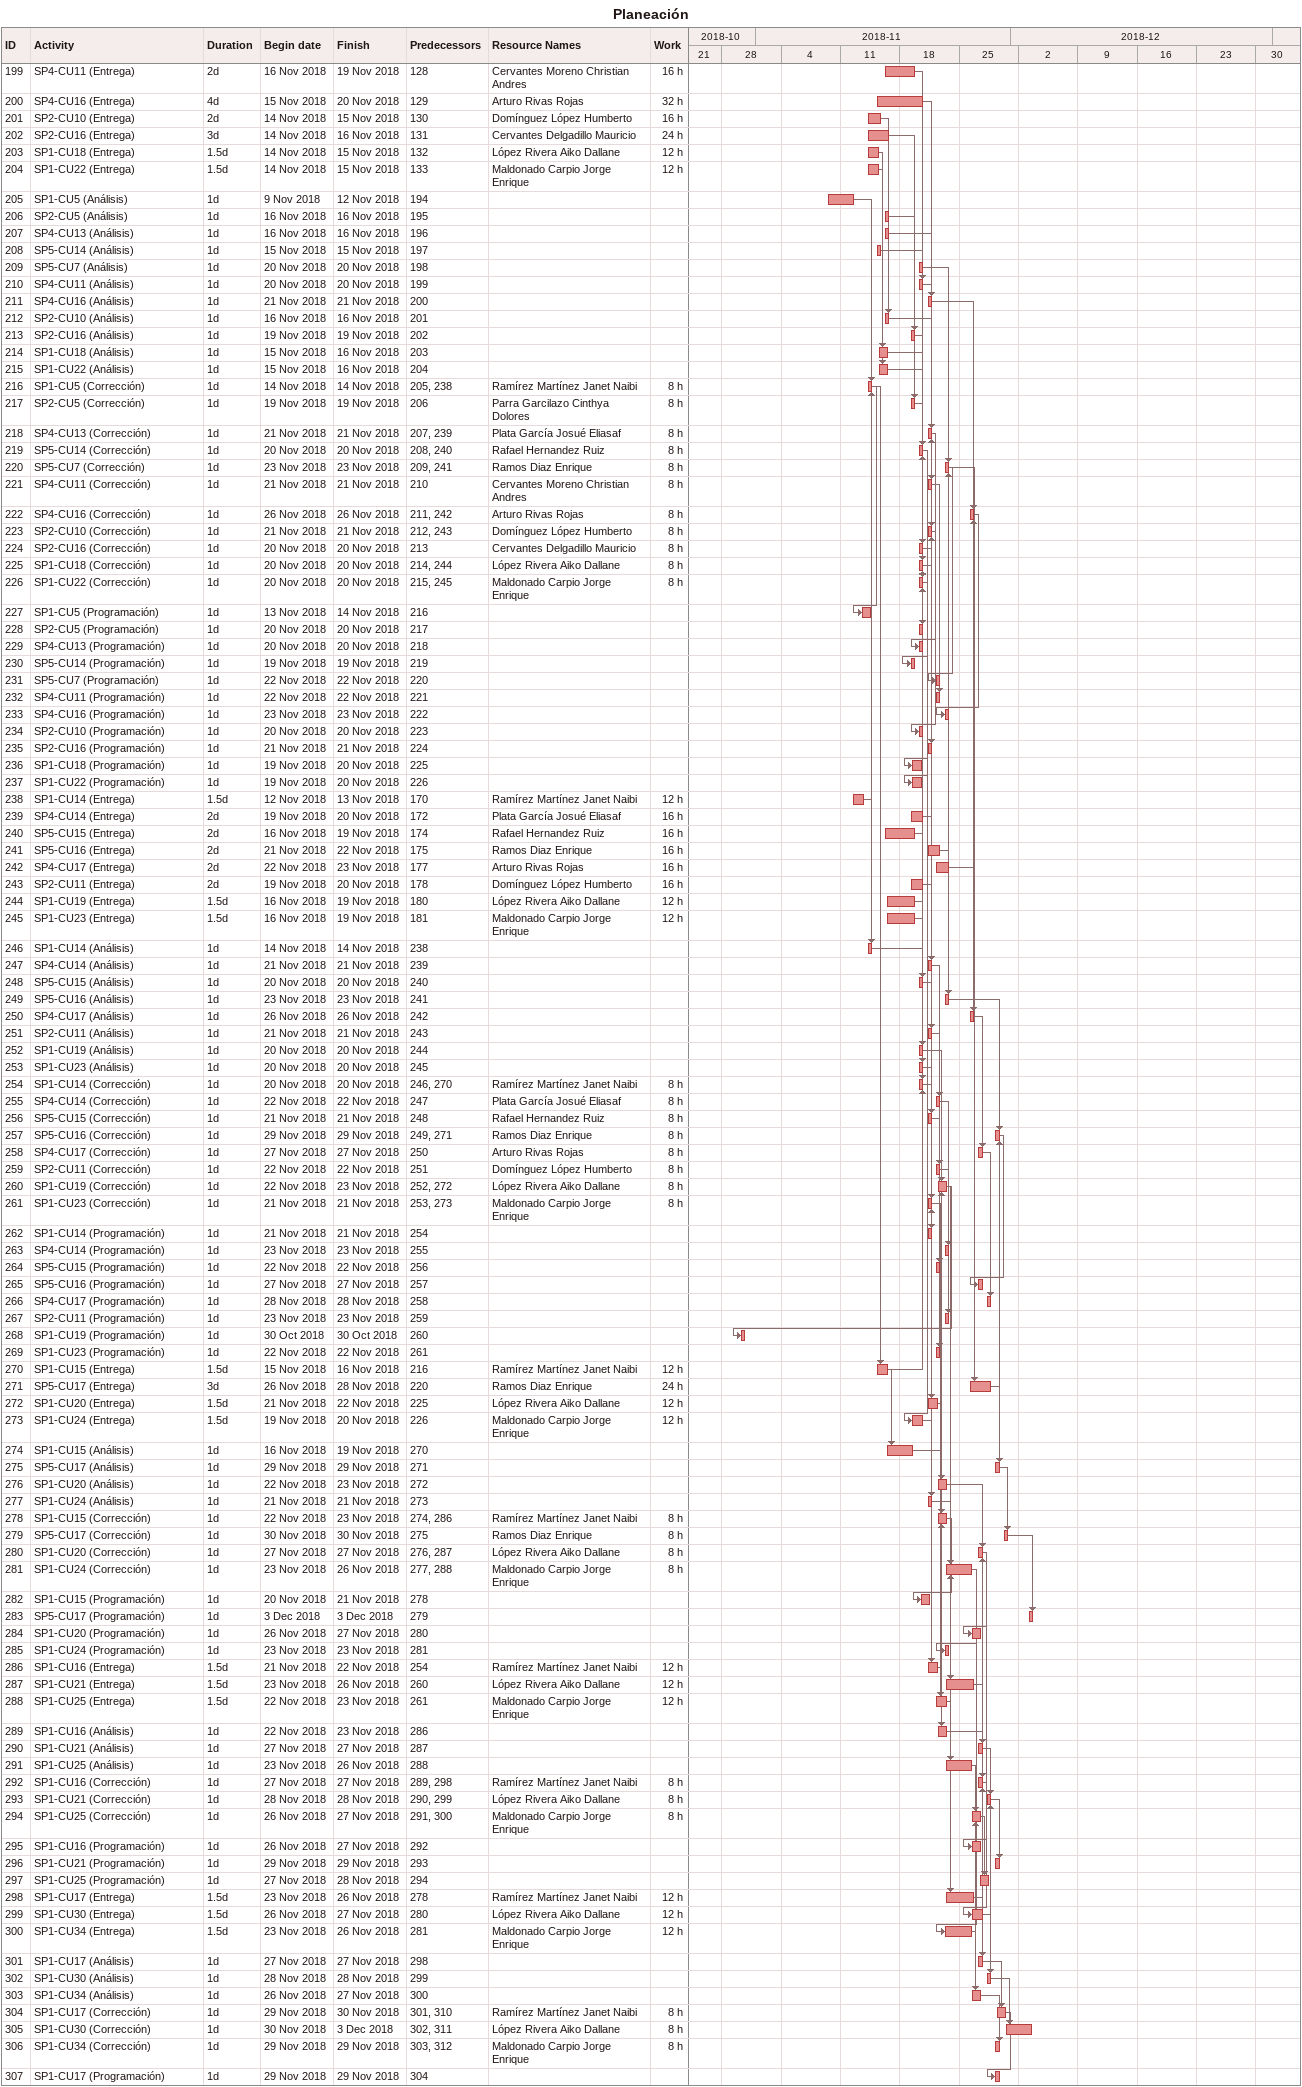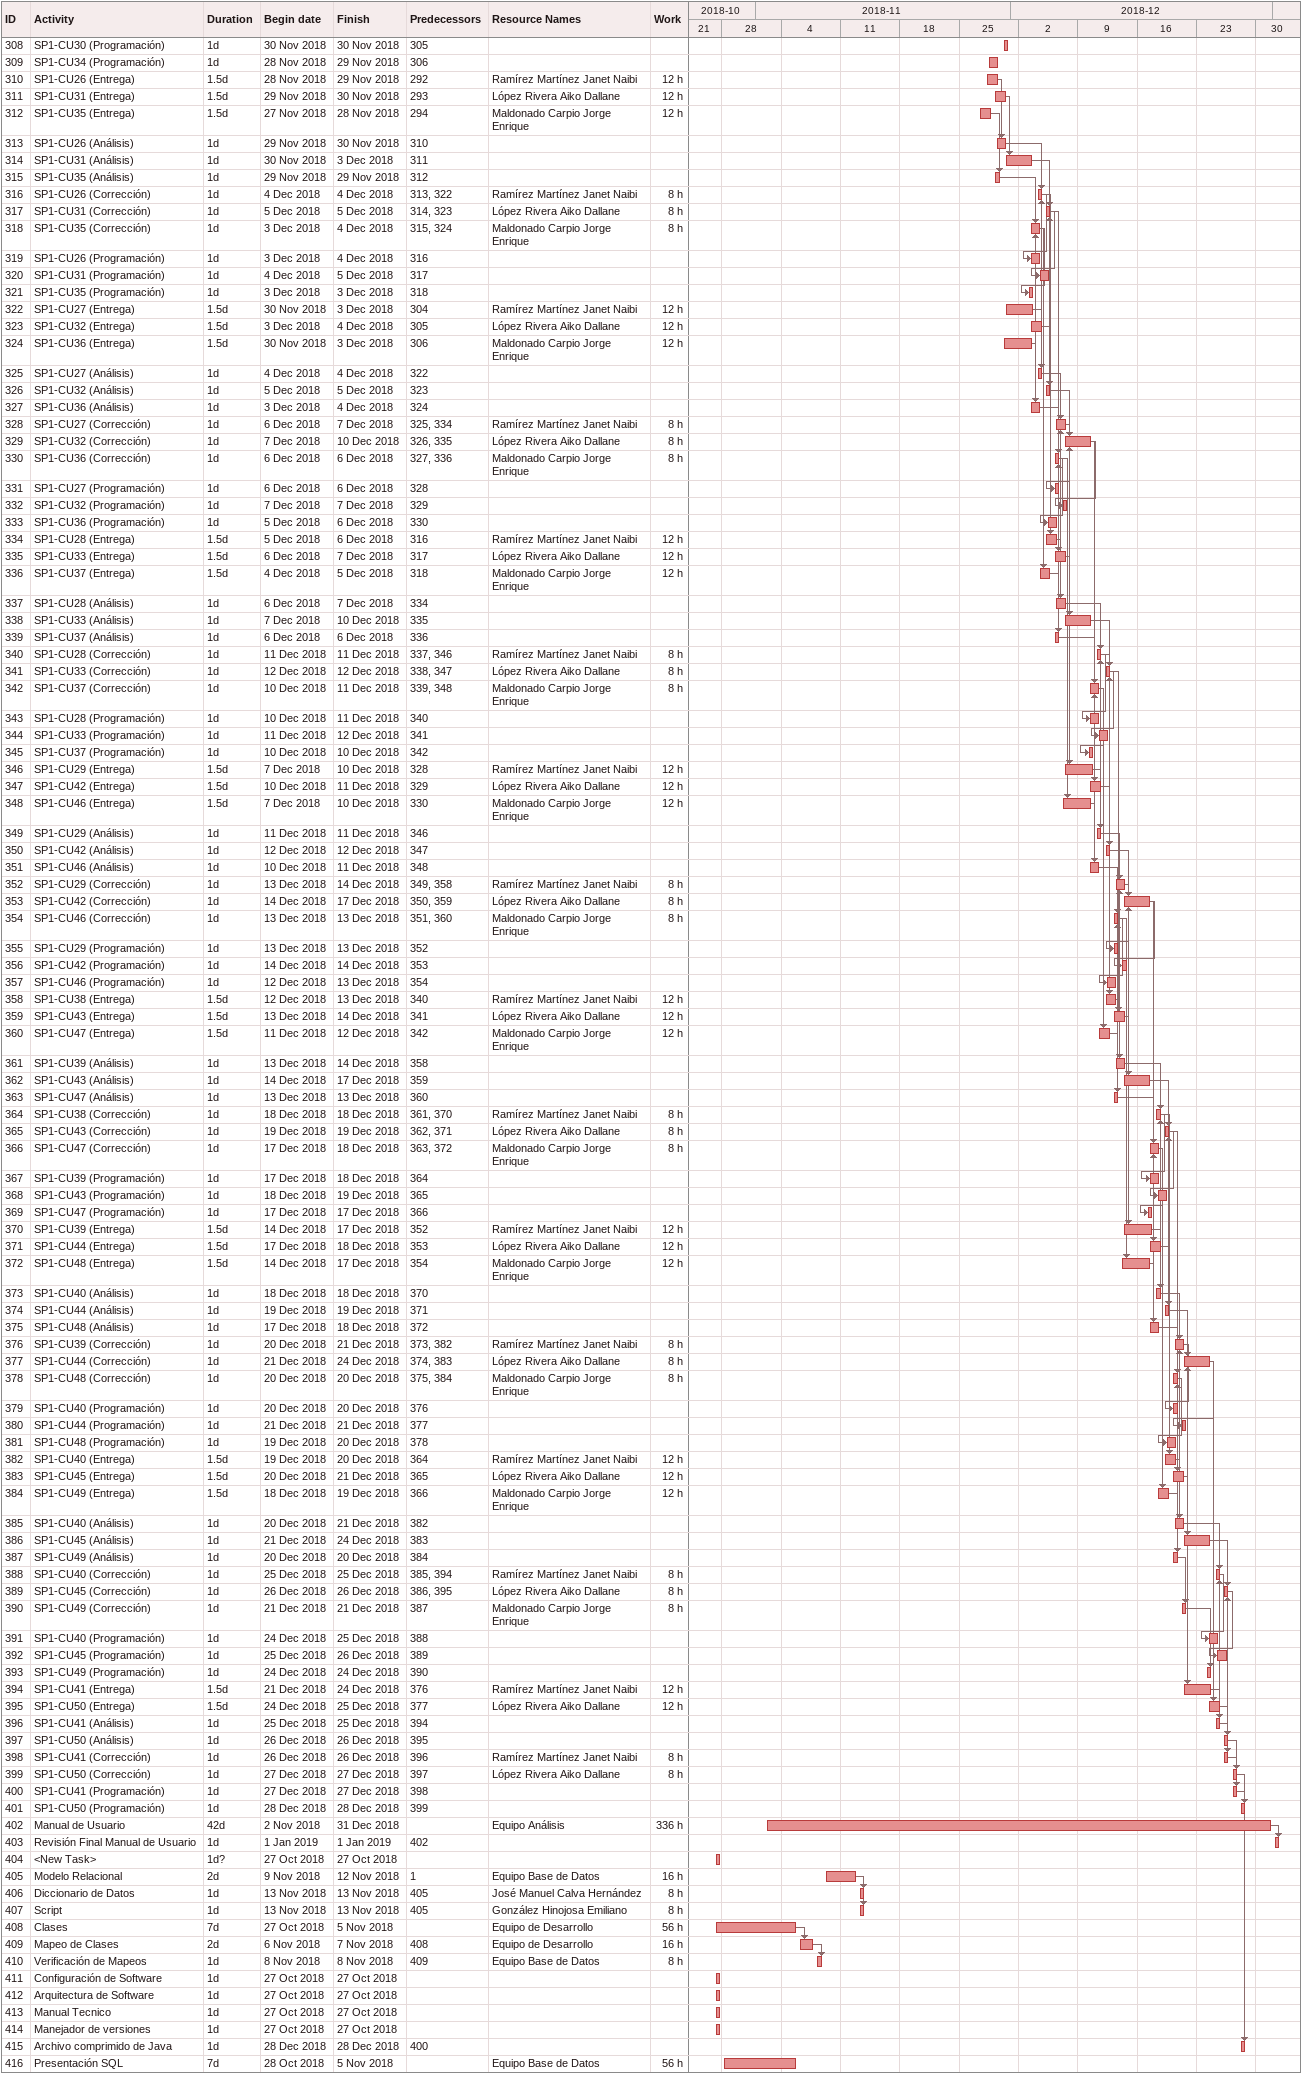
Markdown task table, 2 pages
Planeación

| ID | Task | Duration | Start | Finish | Predecessors | Resources | Work (h) |
|---|---|---|---|---|---|---|---|
| 199 | SP4-CU11 (Entrega) | 2d | 2018-11-16 | 2018-11-19 | 128 | Cervantes Moreno Christian Andres | 16 |
| 200 | SP4-CU16 (Entrega) | 4d | 2018-11-15 | 2018-11-20 | 129 | Arturo Rivas Rojas | 32 |
| 201 | SP2-CU10 (Entrega) | 2d | 2018-11-14 | 2018-11-15 | 130 | Domínguez López Humberto | 16 |
| 202 | SP2-CU16 (Entrega) | 3d | 2018-11-14 | 2018-11-16 | 131 | Cervantes Delgadillo Mauricio | 24 |
| 203 | SP1-CU18 (Entrega) | 1.5d | 2018-11-14 | 2018-11-15 | 132 | López Rivera Aiko Dallane | 12 |
| 204 | SP1-CU22 (Entrega) | 1.5d | 2018-11-14 | 2018-11-15 | 133 | Maldonado Carpio Jorge Enrique | 12 |
| 205 | SP1-CU5 (Análisis) | 1d | 2018-11-09 | 2018-11-12 | 194 |  |  |
| 206 | SP2-CU5 (Análisis) | 1d | 2018-11-16 | 2018-11-16 | 195 |  |  |
| 207 | SP4-CU13 (Análisis) | 1d | 2018-11-16 | 2018-11-16 | 196 |  |  |
| 208 | SP5-CU14 (Análisis) | 1d | 2018-11-15 | 2018-11-15 | 197 |  |  |
| 209 | SP5-CU7 (Análisis) | 1d | 2018-11-20 | 2018-11-20 | 198 |  |  |
| 210 | SP4-CU11 (Análisis) | 1d | 2018-11-20 | 2018-11-20 | 199 |  |  |
| 211 | SP4-CU16 (Análisis) | 1d | 2018-11-21 | 2018-11-21 | 200 |  |  |
| 212 | SP2-CU10 (Análisis) | 1d | 2018-11-16 | 2018-11-16 | 201 |  |  |
| 213 | SP2-CU16 (Análisis) | 1d | 2018-11-19 | 2018-11-19 | 202 |  |  |
| 214 | SP1-CU18 (Análisis) | 1d | 2018-11-15 | 2018-11-16 | 203 |  |  |
| 215 | SP1-CU22 (Análisis) | 1d | 2018-11-15 | 2018-11-16 | 204 |  |  |
| 216 | SP1-CU5 (Corrección) | 1d | 2018-11-14 | 2018-11-14 | 205, 238 | Ramírez Martínez Janet Naibi | 8 |
| 217 | SP2-CU5 (Corrección) | 1d | 2018-11-19 | 2018-11-19 | 206 | Parra Garcilazo Cinthya Dolores | 8 |
| 218 | SP4-CU13 (Corrección) | 1d | 2018-11-21 | 2018-11-21 | 207, 239 | Plata García Josué Eliasaf | 8 |
| 219 | SP5-CU14 (Corrección) | 1d | 2018-11-20 | 2018-11-20 | 208, 240 | Rafael Hernandez Ruiz | 8 |
| 220 | SP5-CU7 (Corrección) | 1d | 2018-11-23 | 2018-11-23 | 209, 241 | Ramos Diaz Enrique | 8 |
| 221 | SP4-CU11 (Corrección) | 1d | 2018-11-21 | 2018-11-21 | 210 | Cervantes Moreno Christian Andres | 8 |
| 222 | SP4-CU16 (Corrección) | 1d | 2018-11-26 | 2018-11-26 | 211, 242 | Arturo Rivas Rojas | 8 |
| 223 | SP2-CU10 (Corrección) | 1d | 2018-11-21 | 2018-11-21 | 212, 243 | Domínguez López Humberto | 8 |
| 224 | SP2-CU16 (Corrección) | 1d | 2018-11-20 | 2018-11-20 | 213 | Cervantes Delgadillo Mauricio | 8 |
| 225 | SP1-CU18 (Corrección) | 1d | 2018-11-20 | 2018-11-20 | 214, 244 | López Rivera Aiko Dallane | 8 |
| 226 | SP1-CU22 (Corrección) | 1d | 2018-11-20 | 2018-11-20 | 215, 245 | Maldonado Carpio Jorge Enrique | 8 |
| 227 | SP1-CU5 (Programación) | 1d | 2018-11-13 | 2018-11-14 | 216 |  |  |
| 228 | SP2-CU5 (Programación) | 1d | 2018-11-20 | 2018-11-20 | 217 |  |  |
| 229 | SP4-CU13 (Programación) | 1d | 2018-11-20 | 2018-11-20 | 218 |  |  |
| 230 | SP5-CU14 (Programación) | 1d | 2018-11-19 | 2018-11-19 | 219 |  |  |
| 231 | SP5-CU7 (Programación) | 1d | 2018-11-22 | 2018-11-22 | 220 |  |  |
| 232 | SP4-CU11 (Programación) | 1d | 2018-11-22 | 2018-11-22 | 221 |  |  |
| 233 | SP4-CU16 (Programación) | 1d | 2018-11-23 | 2018-11-23 | 222 |  |  |
| 234 | SP2-CU10 (Programación) | 1d | 2018-11-20 | 2018-11-20 | 223 |  |  |
| 235 | SP2-CU16 (Programación) | 1d | 2018-11-21 | 2018-11-21 | 224 |  |  |
| 236 | SP1-CU18 (Programación) | 1d | 2018-11-19 | 2018-11-20 | 225 |  |  |
| 237 | SP1-CU22 (Programación) | 1d | 2018-11-19 | 2018-11-20 | 226 |  |  |
| 238 | SP1-CU14 (Entrega) | 1.5d | 2018-11-12 | 2018-11-13 | 170 | Ramírez Martínez Janet Naibi | 12 |
| 239 | SP4-CU14 (Entrega) | 2d | 2018-11-19 | 2018-11-20 | 172 | Plata García Josué Eliasaf | 16 |
| 240 | SP5-CU15 (Entrega) | 2d | 2018-11-16 | 2018-11-19 | 174 | Rafael Hernandez Ruiz | 16 |
| 241 | SP5-CU16 (Entrega) | 2d | 2018-11-21 | 2018-11-22 | 175 | Ramos Diaz Enrique | 16 |
| 242 | SP4-CU17 (Entrega) | 2d | 2018-11-22 | 2018-11-23 | 177 | Arturo Rivas Rojas | 16 |
| 243 | SP2-CU11 (Entrega) | 2d | 2018-11-19 | 2018-11-20 | 178 | Domínguez López Humberto | 16 |
| 244 | SP1-CU19 (Entrega) | 1.5d | 2018-11-16 | 2018-11-19 | 180 | López Rivera Aiko Dallane | 12 |
| 245 | SP1-CU23 (Entrega) | 1.5d | 2018-11-16 | 2018-11-19 | 181 | Maldonado Carpio Jorge Enrique | 12 |
| 246 | SP1-CU14 (Análisis) | 1d | 2018-11-14 | 2018-11-14 | 238 |  |  |
| 247 | SP4-CU14 (Análisis) | 1d | 2018-11-21 | 2018-11-21 | 239 |  |  |
| 248 | SP5-CU15 (Análisis) | 1d | 2018-11-20 | 2018-11-20 | 240 |  |  |
| 249 | SP5-CU16 (Análisis) | 1d | 2018-11-23 | 2018-11-23 | 241 |  |  |
| 250 | SP4-CU17 (Análisis) | 1d | 2018-11-26 | 2018-11-26 | 242 |  |  |
| 251 | SP2-CU11 (Análisis) | 1d | 2018-11-21 | 2018-11-21 | 243 |  |  |
| 252 | SP1-CU19 (Análisis) | 1d | 2018-11-20 | 2018-11-20 | 244 |  |  |
| 253 | SP1-CU23 (Análisis) | 1d | 2018-11-20 | 2018-11-20 | 245 |  |  |
| 254 | SP1-CU14 (Corrección) | 1d | 2018-11-20 | 2018-11-20 | 246, 270 | Ramírez Martínez Janet Naibi | 8 |
| 255 | SP4-CU14 (Corrección) | 1d | 2018-11-22 | 2018-11-22 | 247 | Plata García Josué Eliasaf | 8 |
| 256 | SP5-CU15 (Corrección) | 1d | 2018-11-21 | 2018-11-21 | 248 | Rafael Hernandez Ruiz | 8 |
| 257 | SP5-CU16 (Corrección) | 1d | 2018-11-29 | 2018-11-29 | 249, 271 | Ramos Diaz Enrique | 8 |
| 258 | SP4-CU17 (Corrección) | 1d | 2018-11-27 | 2018-11-27 | 250 | Arturo Rivas Rojas | 8 |
| 259 | SP2-CU11 (Corrección) | 1d | 2018-11-22 | 2018-11-22 | 251 | Domínguez López Humberto | 8 |
| 260 | SP1-CU19 (Corrección) | 1d | 2018-11-22 | 2018-11-23 | 252, 272 | López Rivera Aiko Dallane | 8 |
| 261 | SP1-CU23 (Corrección) | 1d | 2018-11-21 | 2018-11-21 | 253, 273 | Maldonado Carpio Jorge Enrique | 8 |
| 262 | SP1-CU14 (Programación) | 1d | 2018-11-21 | 2018-11-21 | 254 |  |  |
| 263 | SP4-CU14 (Programación) | 1d | 2018-11-23 | 2018-11-23 | 255 |  |  |
| 264 | SP5-CU15 (Programación) | 1d | 2018-11-22 | 2018-11-22 | 256 |  |  |
| 265 | SP5-CU16 (Programación) | 1d | 2018-11-27 | 2018-11-27 | 257 |  |  |
| 266 | SP4-CU17 (Programación) | 1d | 2018-11-28 | 2018-11-28 | 258 |  |  |
| 267 | SP2-CU11 (Programación) | 1d | 2018-11-23 | 2018-11-23 | 259 |  |  |
| 268 | SP1-CU19 (Programación) | 1d | 2018-10-30 | 2018-10-30 | 260 |  |  |
| 269 | SP1-CU23 (Programación) | 1d | 2018-11-22 | 2018-11-22 | 261 |  |  |
| 270 | SP1-CU15 (Entrega) | 1.5d | 2018-11-15 | 2018-11-16 | 216 | Ramírez Martínez Janet Naibi | 12 |
| 271 | SP5-CU17 (Entrega) | 3d | 2018-11-26 | 2018-11-28 | 220 | Ramos Diaz Enrique | 24 |
| 272 | SP1-CU20 (Entrega) | 1.5d | 2018-11-21 | 2018-11-22 | 225 | López Rivera Aiko Dallane | 12 |
| 273 | SP1-CU24 (Entrega) | 1.5d | 2018-11-19 | 2018-11-20 | 226 | Maldonado Carpio Jorge Enrique | 12 |
| 274 | SP1-CU15 (Análisis) | 1d | 2018-11-16 | 2018-11-19 | 270 |  |  |
| 275 | SP5-CU17 (Análisis) | 1d | 2018-11-29 | 2018-11-29 | 271 |  |  |
| 276 | SP1-CU20 (Análisis) | 1d | 2018-11-22 | 2018-11-23 | 272 |  |  |
| 277 | SP1-CU24 (Análisis) | 1d | 2018-11-21 | 2018-11-21 | 273 |  |  |
| 278 | SP1-CU15 (Corrección) | 1d | 2018-11-22 | 2018-11-23 | 274, 286 | Ramírez Martínez Janet Naibi | 8 |
| 279 | SP5-CU17 (Corrección) | 1d | 2018-11-30 | 2018-11-30 | 275 | Ramos Diaz Enrique | 8 |
| 280 | SP1-CU20 (Corrección) | 1d | 2018-11-27 | 2018-11-27 | 276, 287 | López Rivera Aiko Dallane | 8 |
| 281 | SP1-CU24 (Corrección) | 1d | 2018-11-23 | 2018-11-26 | 277, 288 | Maldonado Carpio Jorge Enrique | 8 |
| 282 | SP1-CU15 (Programación) | 1d | 2018-11-20 | 2018-11-21 | 278 |  |  |
| 283 | SP5-CU17 (Programación) | 1d | 2018-12-03 | 2018-12-03 | 279 |  |  |
| 284 | SP1-CU20 (Programación) | 1d | 2018-11-26 | 2018-11-27 | 280 |  |  |
| 285 | SP1-CU24 (Programación) | 1d | 2018-11-23 | 2018-11-23 | 281 |  |  |
| 286 | SP1-CU16 (Entrega) | 1.5d | 2018-11-21 | 2018-11-22 | 254 | Ramírez Martínez Janet Naibi | 12 |
| 287 | SP1-CU21 (Entrega) | 1.5d | 2018-11-23 | 2018-11-26 | 260 | López Rivera Aiko Dallane | 12 |
| 288 | SP1-CU25 (Entrega) | 1.5d | 2018-11-22 | 2018-11-23 | 261 | Maldonado Carpio Jorge Enrique | 12 |
| 289 | SP1-CU16 (Análisis) | 1d | 2018-11-22 | 2018-11-23 | 286 |  |  |
| 290 | SP1-CU21 (Análisis) | 1d | 2018-11-27 | 2018-11-27 | 287 |  |  |
| 291 | SP1-CU25 (Análisis) | 1d | 2018-11-23 | 2018-11-26 | 288 |  |  |
| 292 | SP1-CU16 (Corrección) | 1d | 2018-11-27 | 2018-11-27 | 289, 298 | Ramírez Martínez Janet Naibi | 8 |
| 293 | SP1-CU21 (Corrección) | 1d | 2018-11-28 | 2018-11-28 | 290, 299 | López Rivera Aiko Dallane | 8 |
| 294 | SP1-CU25 (Corrección) | 1d | 2018-11-26 | 2018-11-27 | 291, 300 | Maldonado Carpio Jorge Enrique | 8 |
| 295 | SP1-CU16 (Programación) | 1d | 2018-11-26 | 2018-11-27 | 292 |  |  |
| 296 | SP1-CU21 (Programación) | 1d | 2018-11-29 | 2018-11-29 | 293 |  |  |
| 297 | SP1-CU25 (Programación) | 1d | 2018-11-27 | 2018-11-28 | 294 |  |  |
| 298 | SP1-CU17 (Entrega) | 1.5d | 2018-11-23 | 2018-11-26 | 278 | Ramírez Martínez Janet Naibi | 12 |
| 299 | SP1-CU30 (Entrega) | 1.5d | 2018-11-26 | 2018-11-27 | 280 | López Rivera Aiko Dallane | 12 |
| 300 | SP1-CU34 (Entrega) | 1.5d | 2018-11-23 | 2018-11-26 | 281 | Maldonado Carpio Jorge Enrique | 12 |
| 301 | SP1-CU17 (Análisis) | 1d | 2018-11-27 | 2018-11-27 | 298 |  |  |
| 302 | SP1-CU30 (Análisis) | 1d | 2018-11-28 | 2018-11-28 | 299 |  |  |
| 303 | SP1-CU34 (Análisis) | 1d | 2018-11-26 | 2018-11-27 | 300 |  |  |
| 304 | SP1-CU17 (Corrección) | 1d | 2018-11-29 | 2018-11-30 | 301, 310 | Ramírez Martínez Janet Naibi | 8 |
| 305 | SP1-CU30 (Corrección) | 1d | 2018-11-30 | 2018-12-03 | 302, 311 | López Rivera Aiko Dallane | 8 |
| 306 | SP1-CU34 (Corrección) | 1d | 2018-11-29 | 2018-11-29 | 303, 312 | Maldonado Carpio Jorge Enrique | 8 |
| 307 | SP1-CU17 (Programación) | 1d | 2018-11-29 | 2018-11-29 | 304 |  |  |
| 308 | SP1-CU30 (Programación) | 1d | 2018-11-30 | 2018-11-30 | 305 |  |  |
| 309 | SP1-CU34 (Programación) | 1d | 2018-11-28 | 2018-11-29 | 306 |  |  |
| 310 | SP1-CU26 (Entrega) | 1.5d | 2018-11-28 | 2018-11-29 | 292 | Ramírez Martínez Janet Naibi | 12 |
| 311 | SP1-CU31 (Entrega) | 1.5d | 2018-11-29 | 2018-11-30 | 293 | López Rivera Aiko Dallane | 12 |
| 312 | SP1-CU35 (Entrega) | 1.5d | 2018-11-27 | 2018-11-28 | 294 | Maldonado Carpio Jorge Enrique | 12 |
| 313 | SP1-CU26 (Análisis) | 1d | 2018-11-29 | 2018-11-30 | 310 |  |  |
| 314 | SP1-CU31 (Análisis) | 1d | 2018-11-30 | 2018-12-03 | 311 |  |  |
| 315 | SP1-CU35 (Análisis) | 1d | 2018-11-29 | 2018-11-29 | 312 |  |  |
| 316 | SP1-CU26 (Corrección) | 1d | 2018-12-04 | 2018-12-04 | 313, 322 | Ramírez Martínez Janet Naibi | 8 |
| 317 | SP1-CU31 (Corrección) | 1d | 2018-12-05 | 2018-12-05 | 314, 323 | López Rivera Aiko Dallane | 8 |
| 318 | SP1-CU35 (Corrección) | 1d | 2018-12-03 | 2018-12-04 | 315, 324 | Maldonado Carpio Jorge Enrique | 8 |
| 319 | SP1-CU26 (Programación) | 1d | 2018-12-03 | 2018-12-04 | 316 |  |  |
| 320 | SP1-CU31 (Programación) | 1d | 2018-12-04 | 2018-12-05 | 317 |  |  |
| 321 | SP1-CU35 (Programación) | 1d | 2018-12-03 | 2018-12-03 | 318 |  |  |
| 322 | SP1-CU27 (Entrega) | 1.5d | 2018-11-30 | 2018-12-03 | 304 | Ramírez Martínez Janet Naibi | 12 |
| 323 | SP1-CU32 (Entrega) | 1.5d | 2018-12-03 | 2018-12-04 | 305 | López Rivera Aiko Dallane | 12 |
| 324 | SP1-CU36 (Entrega) | 1.5d | 2018-11-30 | 2018-12-03 | 306 | Maldonado Carpio Jorge Enrique | 12 |
| 325 | SP1-CU27 (Análisis) | 1d | 2018-12-04 | 2018-12-04 | 322 |  |  |
| 326 | SP1-CU32 (Análisis) | 1d | 2018-12-05 | 2018-12-05 | 323 |  |  |
| 327 | SP1-CU36 (Análisis) | 1d | 2018-12-03 | 2018-12-04 | 324 |  |  |
| 328 | SP1-CU27 (Corrección) | 1d | 2018-12-06 | 2018-12-07 | 325, 334 | Ramírez Martínez Janet Naibi | 8 |
| 329 | SP1-CU32 (Corrección) | 1d | 2018-12-07 | 2018-12-10 | 326, 335 | López Rivera Aiko Dallane | 8 |
| 330 | SP1-CU36 (Corrección) | 1d | 2018-12-06 | 2018-12-06 | 327, 336 | Maldonado Carpio Jorge Enrique | 8 |
| 331 | SP1-CU27 (Programación) | 1d | 2018-12-06 | 2018-12-06 | 328 |  |  |
| 332 | SP1-CU32 (Programación) | 1d | 2018-12-07 | 2018-12-07 | 329 |  |  |
| 333 | SP1-CU36 (Programación) | 1d | 2018-12-05 | 2018-12-06 | 330 |  |  |
| 334 | SP1-CU28 (Entrega) | 1.5d | 2018-12-05 | 2018-12-06 | 316 | Ramírez Martínez Janet Naibi | 12 |
| 335 | SP1-CU33 (Entrega) | 1.5d | 2018-12-06 | 2018-12-07 | 317 | López Rivera Aiko Dallane | 12 |
| 336 | SP1-CU37 (Entrega) | 1.5d | 2018-12-04 | 2018-12-05 | 318 | Maldonado Carpio Jorge Enrique | 12 |
| 337 | SP1-CU28 (Análisis) | 1d | 2018-12-06 | 2018-12-07 | 334 |  |  |
| 338 | SP1-CU33 (Análisis) | 1d | 2018-12-07 | 2018-12-10 | 335 |  |  |
| 339 | SP1-CU37 (Análisis) | 1d | 2018-12-06 | 2018-12-06 | 336 |  |  |
| 340 | SP1-CU28 (Corrección) | 1d | 2018-12-11 | 2018-12-11 | 337, 346 | Ramírez Martínez Janet Naibi | 8 |
| 341 | SP1-CU33 (Corrección) | 1d | 2018-12-12 | 2018-12-12 | 338, 347 | López Rivera Aiko Dallane | 8 |
| 342 | SP1-CU37 (Corrección) | 1d | 2018-12-10 | 2018-12-11 | 339, 348 | Maldonado Carpio Jorge Enrique | 8 |
| 343 | SP1-CU28 (Programación) | 1d | 2018-12-10 | 2018-12-11 | 340 |  |  |
| 344 | SP1-CU33 (Programación) | 1d | 2018-12-11 | 2018-12-12 | 341 |  |  |
| 345 | SP1-CU37 (Programación) | 1d | 2018-12-10 | 2018-12-10 | 342 |  |  |
| 346 | SP1-CU29 (Entrega) | 1.5d | 2018-12-07 | 2018-12-10 | 328 | Ramírez Martínez Janet Naibi | 12 |
| 347 | SP1-CU42 (Entrega) | 1.5d | 2018-12-10 | 2018-12-11 | 329 | López Rivera Aiko Dallane | 12 |
| 348 | SP1-CU46 (Entrega) | 1.5d | 2018-12-07 | 2018-12-10 | 330 | Maldonado Carpio Jorge Enrique | 12 |
| 349 | SP1-CU29 (Análisis) | 1d | 2018-12-11 | 2018-12-11 | 346 |  |  |
| 350 | SP1-CU42 (Análisis) | 1d | 2018-12-12 | 2018-12-12 | 347 |  |  |
| 351 | SP1-CU46 (Análisis) | 1d | 2018-12-10 | 2018-12-11 | 348 |  |  |
| 352 | SP1-CU29 (Corrección) | 1d | 2018-12-13 | 2018-12-14 | 349, 358 | Ramírez Martínez Janet Naibi | 8 |
| 353 | SP1-CU42 (Corrección) | 1d | 2018-12-14 | 2018-12-17 | 350, 359 | López Rivera Aiko Dallane | 8 |
| 354 | SP1-CU46 (Corrección) | 1d | 2018-12-13 | 2018-12-13 | 351, 360 | Maldonado Carpio Jorge Enrique | 8 |
| 355 | SP1-CU29 (Programación) | 1d | 2018-12-13 | 2018-12-13 | 352 |  |  |
| 356 | SP1-CU42 (Programación) | 1d | 2018-12-14 | 2018-12-14 | 353 |  |  |
| 357 | SP1-CU46 (Programación) | 1d | 2018-12-12 | 2018-12-13 | 354 |  |  |
| 358 | SP1-CU38 (Entrega) | 1.5d | 2018-12-12 | 2018-12-13 | 340 | Ramírez Martínez Janet Naibi | 12 |
| 359 | SP1-CU43 (Entrega) | 1.5d | 2018-12-13 | 2018-12-14 | 341 | López Rivera Aiko Dallane | 12 |
| 360 | SP1-CU47 (Entrega) | 1.5d | 2018-12-11 | 2018-12-12 | 342 | Maldonado Carpio Jorge Enrique | 12 |
| 361 | SP1-CU39 (Análisis) | 1d | 2018-12-13 | 2018-12-14 | 358 |  |  |
| 362 | SP1-CU43 (Análisis) | 1d | 2018-12-14 | 2018-12-17 | 359 |  |  |
| 363 | SP1-CU47 (Análisis) | 1d | 2018-12-13 | 2018-12-13 | 360 |  |  |
| 364 | SP1-CU38 (Corrección) | 1d | 2018-12-18 | 2018-12-18 | 361, 370 | Ramírez Martínez Janet Naibi | 8 |
| 365 | SP1-CU43 (Corrección) | 1d | 2018-12-19 | 2018-12-19 | 362, 371 | López Rivera Aiko Dallane | 8 |
| 366 | SP1-CU47 (Corrección) | 1d | 2018-12-17 | 2018-12-18 | 363, 372 | Maldonado Carpio Jorge Enrique | 8 |
| 367 | SP1-CU39 (Programación) | 1d | 2018-12-17 | 2018-12-18 | 364 |  |  |
| 368 | SP1-CU43 (Programación) | 1d | 2018-12-18 | 2018-12-19 | 365 |  |  |
| 369 | SP1-CU47 (Programación) | 1d | 2018-12-17 | 2018-12-17 | 366 |  |  |
| 370 | SP1-CU39 (Entrega) | 1.5d | 2018-12-14 | 2018-12-17 | 352 | Ramírez Martínez Janet Naibi | 12 |
| 371 | SP1-CU44 (Entrega) | 1.5d | 2018-12-17 | 2018-12-18 | 353 | López Rivera Aiko Dallane | 12 |
| 372 | SP1-CU48 (Entrega) | 1.5d | 2018-12-14 | 2018-12-17 | 354 | Maldonado Carpio Jorge Enrique | 12 |
| 373 | SP1-CU40 (Análisis) | 1d | 2018-12-18 | 2018-12-18 | 370 |  |  |
| 374 | SP1-CU44 (Análisis) | 1d | 2018-12-19 | 2018-12-19 | 371 |  |  |
| 375 | SP1-CU48 (Análisis) | 1d | 2018-12-17 | 2018-12-18 | 372 |  |  |
| 376 | SP1-CU39 (Corrección) | 1d | 2018-12-20 | 2018-12-21 | 373, 382 | Ramírez Martínez Janet Naibi | 8 |
| 377 | SP1-CU44 (Corrección) | 1d | 2018-12-21 | 2018-12-24 | 374, 383 | López Rivera Aiko Dallane | 8 |
| 378 | SP1-CU48 (Corrección) | 1d | 2018-12-20 | 2018-12-20 | 375, 384 | Maldonado Carpio Jorge Enrique | 8 |
| 379 | SP1-CU40 (Programación) | 1d | 2018-12-20 | 2018-12-20 | 376 |  |  |
| 380 | SP1-CU44 (Programación) | 1d | 2018-12-21 | 2018-12-21 | 377 |  |  |
| 381 | SP1-CU48 (Programación) | 1d | 2018-12-19 | 2018-12-20 | 378 |  |  |
| 382 | SP1-CU40 (Entrega) | 1.5d | 2018-12-19 | 2018-12-20 | 364 | Ramírez Martínez Janet Naibi | 12 |
| 383 | SP1-CU45 (Entrega) | 1.5d | 2018-12-20 | 2018-12-21 | 365 | López Rivera Aiko Dallane | 12 |
| 384 | SP1-CU49 (Entrega) | 1.5d | 2018-12-18 | 2018-12-19 | 366 | Maldonado Carpio Jorge Enrique | 12 |
| 385 | SP1-CU40 (Análisis) | 1d | 2018-12-20 | 2018-12-21 | 382 |  |  |
| 386 | SP1-CU45 (Análisis) | 1d | 2018-12-21 | 2018-12-24 | 383 |  |  |
| 387 | SP1-CU49 (Análisis) | 1d | 2018-12-20 | 2018-12-20 | 384 |  |  |
| 388 | SP1-CU40 (Corrección) | 1d | 2018-12-25 | 2018-12-25 | 385, 394 | Ramírez Martínez Janet Naibi | 8 |
| 389 | SP1-CU45 (Corrección) | 1d | 2018-12-26 | 2018-12-26 | 386, 395 | López Rivera Aiko Dallane | 8 |
| 390 | SP1-CU49 (Corrección) | 1d | 2018-12-21 | 2018-12-21 | 387 | Maldonado Carpio Jorge Enrique | 8 |
| 391 | SP1-CU40 (Programación) | 1d | 2018-12-24 | 2018-12-25 | 388 |  |  |
| 392 | SP1-CU45 (Programación) | 1d | 2018-12-25 | 2018-12-26 | 389 |  |  |
| 393 | SP1-CU49 (Programación) | 1d | 2018-12-24 | 2018-12-24 | 390 |  |  |
| 394 | SP1-CU41 (Entrega) | 1.5d | 2018-12-21 | 2018-12-24 | 376 | Ramírez Martínez Janet Naibi | 12 |
| 395 | SP1-CU50 (Entrega) | 1.5d | 2018-12-24 | 2018-12-25 | 377 | López Rivera Aiko Dallane | 12 |
| 396 | SP1-CU41 (Análisis) | 1d | 2018-12-25 | 2018-12-25 | 394 |  |  |
| 397 | SP1-CU50 (Análisis) | 1d | 2018-12-26 | 2018-12-26 | 395 |  |  |
| 398 | SP1-CU41 (Corrección) | 1d | 2018-12-26 | 2018-12-26 | 396 | Ramírez Martínez Janet Naibi | 8 |
| 399 | SP1-CU50 (Corrección) | 1d | 2018-12-27 | 2018-12-27 | 397 | López Rivera Aiko Dallane | 8 |
| 400 | SP1-CU41 (Programación) | 1d | 2018-12-27 | 2018-12-27 | 398 |  |  |
| 401 | SP1-CU50 (Programación) | 1d | 2018-12-28 | 2018-12-28 | 399 |  |  |
| 402 | Manual de Usuario | 42d | 2018-11-02 | 2018-12-31 |  | Equipo Análisis | 336 |
| 403 | Revisión Final Manual de Usuario | 1d | 2019-01-01 | 2019-01-01 | 402 |  |  |
| 404 | <New Task> | 1d? | 2018-10-27 | 2018-10-27 |  |  |  |
| 405 | Modelo Relacional | 2d | 2018-11-09 | 2018-11-12 | 1 | Equipo Base de Datos | 16 |
| 406 | Diccionario de Datos | 1d | 2018-11-13 | 2018-11-13 | 405 | José Manuel Calva Hernández | 8 |
| 407 | Script | 1d | 2018-11-13 | 2018-11-13 | 405 | González Hinojosa Emiliano | 8 |
| 408 | Clases | 7d | 2018-10-27 | 2018-11-05 |  | Equipo de Desarrollo | 56 |
| 409 | Mapeo de Clases | 2d | 2018-11-06 | 2018-11-07 | 408 | Equipo de Desarrollo | 16 |
| 410 | Verificación de Mapeos | 1d | 2018-11-08 | 2018-11-08 | 409 | Equipo Base de Datos | 8 |
| 411 | Configuración de Software | 1d | 2018-10-27 | 2018-10-27 |  |  |  |
| 412 | Arquitectura de Software | 1d | 2018-10-27 | 2018-10-27 |  |  |  |
| 413 | Manual Tecnico | 1d | 2018-10-27 | 2018-10-27 |  |  |  |
| 414 | Manejador de versiones | 1d | 2018-10-27 | 2018-10-27 |  |  |  |
| 415 | Archivo comprimido de Java | 1d | 2018-12-28 | 2018-12-28 | 400 |  |  |
| 416 | Presentación SQL | 7d | 2018-10-28 | 2018-11-05 |  | Equipo Base de Datos | 56 |
